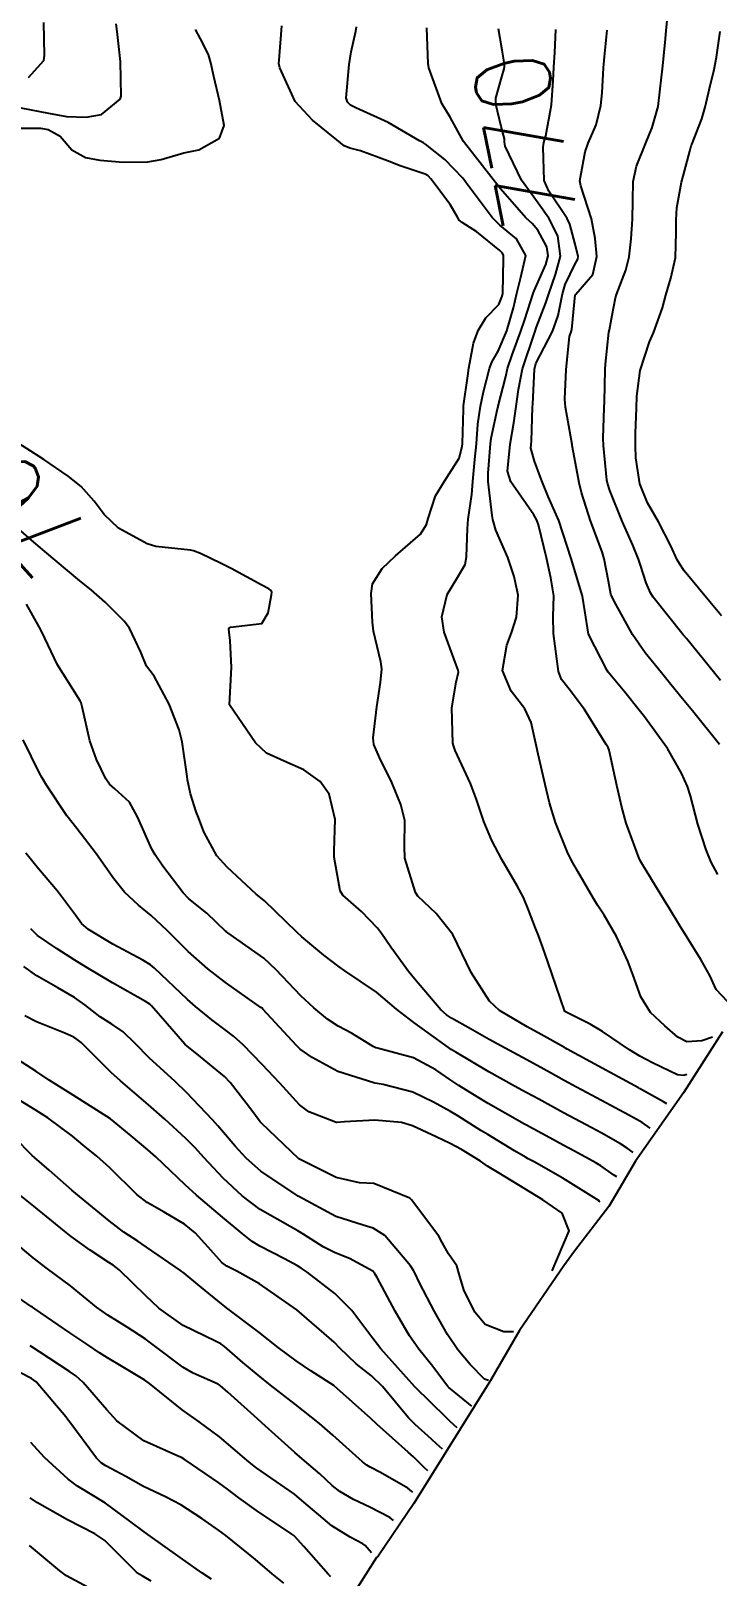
# Model space of a CAD drawing. Header units: metres. Extents: x 318500 to 325275, y 7408834 to 7428799.
# Drawn here: x 323973.4 to 324009.8, y 7420015.6 to 7420097.4 of the extents above; entities that cross this region are included whole.
import ezdxf
from ezdxf.enums import TextEntityAlignment as Align

# ---------------------------------------------------------------- set-up
doc = ezdxf.new("R2010")
doc.units = ezdxf.units.M
doc.header["$MEASUREMENT"] = 0
for name, color, linetype in [('Area', 45, 'Continuous'), ('Cotas', 45, 'Continuous'), ('Curvas de Nivel 1m', 11, 'Continuous'), ('Curvas de Nivel 5m', 15, 'Continuous'), ('Vias Primárias', 230, 'Continuous')]:
    doc.layers.add(name, color=color, linetype=linetype)
doc.styles.add('Style-STANDARD', font='STANDARD.shx')

msp = doc.modelspace()

# ---------------------------------------------------------------- linework, layer by layer
at = {"layer": 'Area'}
msp.add_lwpolyline([(324010.063, 7420044.402), (324008.007, 7420041.177), (324005.455, 7420037.561), (324004.044, 7420035.155), (324002.234, 7420032.785), (324001.658, 7420032.003), (323999.309, 7420028.59), (323997.779, 7420025.938), (323993.719, 7420019.412), (323991.828, 7420016.623), (323991.734, 7420016.561), (323989.105, 7420012.398)], dxfattribs=at)
at = {"layer": 'Curvas de Nivel 1m', "flags": 128}
for points, elevation in [([(323972.336, 7420092.273), (323973.929, 7420092.281), (323974.335, 7420092.207), (323974.975, 7420091.86), (323975.596, 7420091.125), (323976.319, 7420090.72), (323977.075, 7420090.586), (323978.317, 7420090.484), (323979.624, 7420090.49), (323980.318, 7420090.629), (323981.529, 7420090.979), (323982.324, 7420091.131), (323983.42, 7420091.744), (323983.657, 7420092.424), (323983.419, 7420093.744), (323983.113, 7420095.015), (323982.957, 7420095.751), (323982.83, 7420096.189), (323982.403, 7420097.021), (323982.152, 7420097.509)], 766), ([(323973.292, 7420094.965), (323974.105, 7420095.873), (323974.141, 7420096.124), (323974.112, 7420097.873)], 764), ([(324007.11, 7420040.6), (324006.944, 7420040.705), (324005.669, 7420041.404), (324005.609, 7420041.441), (324003.685, 7420042.479), (324001.838, 7420043.488), (324001.752, 7420043.541), (324001.701, 7420043.568), (324000.468, 7420044.269), (323999.711, 7420044.663), (323998.251, 7420045.535), (323997.727, 7420046.023), (323996.759, 7420047.555), (323995.78, 7420049.57), (323994.891, 7420050.683), (323993.923, 7420051.598), (323993.803, 7420051.784), (323993.244, 7420053.606), (323993.226, 7420054.219), (323993.234, 7420055.606), (323993.024, 7420056.453), (323992.545, 7420057.613), (323991.9, 7420058.947), (323991.598, 7420059.625), (323991.552, 7420059.989), (323991.751, 7420061.623), (323991.953, 7420062.918), (323992.017, 7420063.629), (323991.966, 7420064.01), (323991.578, 7420065.634), (323991.52, 7420066.112), (323991.452, 7420067.636), (323991.516, 7420068.144), (323992.033, 7420068.953), (323992.743, 7420069.619), (323994.058, 7420070.768), (323994.381, 7420071.28), (323994.475, 7420071.594), (323994.868, 7420072.808), (323995.342, 7420073.581), (323996.112, 7420074.794), (323996.279, 7420075.408), (323996.295, 7420075.568), (323996.336, 7420077.379), (323996.35, 7420077.568), (323996.582, 7420079.158), (323996.628, 7420079.566), (323996.868, 7420080.888), (323997.127, 7420081.561), (323997.526, 7420082.241), (323998.221, 7420082.934), (323998.397, 7420083.378), (323998.42, 7420083.547), (323998.468, 7420085.336), (323998.472, 7420085.547), (323998.397, 7420085.684), (323998.262, 7420085.799), (323997.042, 7420086.792), (323996.277, 7420087.291), (323996.113, 7420087.407), (323996.023, 7420087.574), (323995.636, 7420088.234), (323994.616, 7420089.595), (323994.469, 7420089.754), (323994.312, 7420089.849), (323992.984, 7420090.288), (323992.319, 7420090.546), (323990.88, 7420091.089), (323990.326, 7420091.229), (323990.026, 7420091.354), (323989.637, 7420091.66), (323988.345, 7420092.701), (323987.429, 7420093.694), (323986.61, 7420095.483), (323986.568, 7420095.707), (323986.576, 7420095.892), (323986.717, 7420097.705)], 767), ([(324008.17, 7420042.14), (324008.021, 7420042.09), (324007.681, 7420042.124), (324006.364, 7420042.756), (324005.695, 7420043.117), (324005.145, 7420043.446), (324003.71, 7420044.416), (324003.06, 7420044.816), (324001.72, 7420045.49), (324001.025, 7420047.501), (324000.642, 7420048.632), (324000.314, 7420049.512), (324000.163, 7420049.893), (323999.794, 7420050.872), (323999.524, 7420051.523), (323999.191, 7420052.144), (323998.383, 7420053.534), (323997.845, 7420054.535), (323997.413, 7420055.547), (323997.031, 7420056.712), (323996.714, 7420057.557), (323995.906, 7420059.308), (323995.807, 7420059.572), (323995.781, 7420059.703), (323995.718, 7420061.573), (323995.954, 7420062.925), (323996.075, 7420063.453), (323996.061, 7420063.569), (323995.964, 7420063.845), (323995.311, 7420065.58), (323995.19, 7420066.394), (323995.48, 7420067.578), (323996.029, 7420068.479), (323996.43, 7420069.172), (323996.511, 7420069.565), (323996.557, 7420071.071), (323996.596, 7420071.565), (323996.781, 7420072.872), (323996.84, 7420073.563), (323996.952, 7420074.721), (323997.027, 7420075.561), (323997.104, 7420076.592), (323997.242, 7420077.559), (323997.407, 7420078.311), (323997.72, 7420079.555), (323997.851, 7420079.885), (323998.189, 7420080.465), (323998.643, 7420081.543), (323999.001, 7420082.755), (323999.168, 7420083.536), (323999.388, 7420084.387), (323999.652, 7420085.529), (323999.156, 7420086.424), (323998.276, 7420087.149), (323997.855, 7420087.554), (323996.483, 7420089.392), (323996.356, 7420089.57), (323996.311, 7420089.628), (323995.355, 7420090.614), (323994.328, 7420091.437), (323994.223, 7420091.496), (323994.016, 7420091.605), (323992.344, 7420092.578), (323990.647, 7420093.356), (323990.358, 7420093.493), (323990.189, 7420093.653), (323990.13, 7420093.887), (323990.294, 7420095.651), (323990.397, 7420096.324), (323990.635, 7420097.42), (323990.675, 7420097.647)], 768), ([(324009.53, 7420044.13), (324008.97, 7420043.927), (324008.182, 7420043.88), (324007.707, 7420044.115), (324007.017, 7420044.725), (324006.248, 7420045.432), (324005.732, 7420046.263), (324005.322, 7420047.444), (324005.058, 7420048.149), (324004.455, 7420049.453), (324003.791, 7420050.578), (324003.446, 7420051.115), (324003.236, 7420051.468), (324002.395, 7420052.908), (324002.069, 7420053.488), (324001.837, 7420053.965), (324001.211, 7420055.5), (324000.9, 7420056.534), (324000.672, 7420057.508), (324000.308, 7420059.109), (324000.216, 7420059.515), (323999.929, 7420060.795), (323999.589, 7420061.525), (323998.868, 7420062.455), (323998.411, 7420063.543), (323998.632, 7420064.889), (323998.888, 7420065.537), (323999.154, 7420066.382), (323999.234, 7420067.532), (323999.028, 7420068.533), (323998.692, 7420069.54), (323998.061, 7420070.98), (323997.894, 7420071.552), (323997.862, 7420071.763), (323997.656, 7420073.554), (323997.656, 7420074.003), (323997.778, 7420075.553), (323997.817, 7420075.861), (323998.148, 7420077.405), (323998.175, 7420077.524), (323998.183, 7420077.55), (323998.584, 7420079.133), (323998.681, 7420079.542), (323998.92, 7420080.272), (323999.379, 7420081.532), (323999.586, 7420082.152), (324000.031, 7420083.523), (324000.086, 7420083.668), (324000.237, 7420083.986), (324000.715, 7420085.051), (324000.833, 7420085.511), (324000.755, 7420086.002), (324000.274, 7420086.884), (323999.977, 7420087.225), (323999.653, 7420087.529), (323998.303, 7420089.062), (323997.914, 7420089.554), (323996.34, 7420091.57), (323995.641, 7420092.872), (323995.19, 7420093.588), (323994.504, 7420095.482), (323994.482, 7420095.599), (323994.477, 7420095.685), (323994.41, 7420097.6)], 769), ([(324009.82, 7420052.737), (324009.463, 7420053.394), (324009.195, 7420054.041), (324008.767, 7420055.401), (324008.377, 7420056.903), (324008.211, 7420057.407), (324007.89, 7420058.104), (324007.147, 7420059.421), (324005.935, 7420061.1), (324005.655, 7420061.444), (324004.888, 7420062.395), (324004.017, 7420063.469), (324003.961, 7420063.547), (324002.974, 7420065.48), (324002.781, 7420066.709), (324002.653, 7420067.484), (324002.04, 7420069.49), (324001.392, 7420071.5), (324000.833, 7420072.765), (324000.523, 7420073.514), (324000.415, 7420073.828), (324000.111, 7420074.636), (323999.917, 7420075.322), (323999.921, 7420075.523), (323999.939, 7420075.707), (324000.002, 7420077.522), (324000.009, 7420077.665), (324000.1, 7420079.521), (324000.183, 7420079.821), (324001.056, 7420081.507), (324001.357, 7420082.359), (324001.583, 7420083.5), (324001.734, 7420084.001), (324002.254, 7420085.101), (324002.398, 7420085.349), (324002.417, 7420085.488), (324002.266, 7420086.13), (324001.983, 7420087.2), (324001.842, 7420087.497), (324000.873, 7420088.94), (324000.617, 7420089.515), (324000.573, 7420091.28), (324000.609, 7420091.516), (324000.704, 7420091.875), (324001.004, 7420093.51), (324001.091, 7420094.798), (324001.128, 7420095.509), (324001.188, 7420096.295), (324001.233, 7420097.508)], 771), ([(324009.914, 7420059.63), (324008.474, 7420061.405), (324007.946, 7420062.055), (324007.338, 7420062.804), (324006.834, 7420063.427), (324005.976, 7420064.49), (324005.303, 7420065.45), (324004.414, 7420067.064), (324004.203, 7420067.467), (324004.154, 7420067.6), (324004.028, 7420068.287), (324003.8, 7420069.472), (324003.688, 7420069.831), (324003.071, 7420071.48), (324002.605, 7420072.972), (324002.481, 7420073.486), (324002.119, 7420075.385), (324002.104, 7420075.474), (324002.098, 7420075.49), (324002.096, 7420075.515), (324001.747, 7420077.496), (324001.72, 7420077.933), (324001.788, 7420079.496), (324001.956, 7420081.252), (324002.051, 7420081.492), (324002.082, 7420081.612), (324002.224, 7420083.087), (324002.265, 7420083.454), (324002.295, 7420083.489), (324003.202, 7420084.524), (324003.412, 7420085.478), (324003.32, 7420086.429), (324003.126, 7420087.482), (324002.559, 7420089.235), (324002.513, 7420089.488), (324002.795, 7420091.023), (324002.95, 7420091.484), (324003.367, 7420092.463), (324003.624, 7420093.477), (324003.69, 7420094.157), (324003.762, 7420095.476), (324003.811, 7420096.064), (324003.959, 7420097.475)], 772), ([(324009.956, 7420063.017), (324009.653, 7420063.393), (324008.159, 7420065.237), (324008.016, 7420065.41), (324007.991, 7420065.445), (324006.386, 7420067.435), (324006.246, 7420067.661), (324006.028, 7420068.202), (324005.726, 7420069.134), (324005.621, 7420069.446), (324005.309, 7420070.193), (324004.745, 7420071.46), (324004.094, 7420073.092), (324003.974, 7420073.471), (324003.94, 7420073.633), (324003.768, 7420075.474), (324003.749, 7420075.85), (324003.803, 7420077.473), (324003.819, 7420077.809), (324003.854, 7420079.473), (324003.873, 7420079.783), (324004.052, 7420081.471), (324004.073, 7420081.6), (324004.214, 7420082.383), (324004.403, 7420083.292), (324004.458, 7420083.467), (324004.949, 7420084.76), (324005.12, 7420085.457), (324005.228, 7420086.414), (324005.298, 7420087.455), (324005.311, 7420088.438), (324005.339, 7420089.455), (324005.51, 7420090.265), (324005.984, 7420091.445), (324006.349, 7420092.321), (324006.65, 7420093.436), (324006.838, 7420094.978), (324006.886, 7420095.433), (324007.028, 7420096.813), (324007.089, 7420097.43), (324007.159, 7420098.161)], 773), ([(324010.006, 7420066.448), (324009.213, 7420067.398), (324008.034, 7420068.837), (324007.798, 7420069.174), (324007.666, 7420069.416), (324007.321, 7420070.151), (324006.679, 7420071.431), (324006.085, 7420072.436), (324005.681, 7420073.446), (324005.477, 7420074.813), (324005.451, 7420075.45), (324005.462, 7420076.118), (324005.512, 7420077.45), (324005.529, 7420078.08), (324005.699, 7420079.447), (324006.195, 7420080.954), (324006.405, 7420081.437), (324006.885, 7420082.765), (324007.071, 7420083.427), (324007.326, 7420084.341), (324007.569, 7420085.42), (324007.616, 7420086.763), (324007.604, 7420087.42), (324007.644, 7420088.065), (324007.902, 7420089.416), (324007.987, 7420089.743), (324008.335, 7420091.064), (324008.411, 7420091.337), (324008.435, 7420091.409), (324008.975, 7420092.782), (324009.145, 7420093.402), (324009.385, 7420094.39), (324009.633, 7420095.398), (324009.751, 7420096.045), (324009.947, 7420097.395)], 774), ([(324006.23, 7420039.31), (324005.805, 7420039.6), (324005.644, 7420039.697), (324005.111, 7420039.983), (324003.66, 7420040.761), (324002.327, 7420041.48), (324001.675, 7420041.835), (324000.954, 7420042.228), (323999.691, 7420042.914), (323998.547, 7420043.532), (323997.705, 7420043.999), (323996.715, 7420044.56), (323995.716, 7420045.13), (323995.448, 7420045.305), (323995.139, 7420045.579), (323993.744, 7420047.206), (323993.432, 7420047.603), (323992.491, 7420048.891), (323991.993, 7420049.618), (323991.783, 7420049.906), (323990.931, 7420050.773), (323989.949, 7420051.648), (323989.803, 7420051.873), (323989.496, 7420053.655), (323989.499, 7420053.991), (323989.54, 7420055.655), (323989.219, 7420057.005), (323988.751, 7420057.667), (323987.889, 7420058.286), (323986.843, 7420058.744), (323985.902, 7420059.177), (323985.324, 7420059.709), (323983.94, 7420061.73), (323984.053, 7420063.729), (323983.981, 7420065.117), (323983.914, 7420065.731), (323983.924, 7420065.798), (323983.992, 7420065.847), (323985.659, 7420066.041), (323986.003, 7420066.6), (323986.164, 7420067.562), (323986.183, 7420067.708), (323986.122, 7420067.81), (323986.022, 7420067.872), (323985.66, 7420068.077), (323984.032, 7420068.947), (323983.51, 7420069.213), (323982.407, 7420069.754), (323982.042, 7420069.895), (323981.877, 7420069.928), (323980.045, 7420070.123), (323979.576, 7420070.258), (323978.059, 7420071.089), (323977.313, 7420071.821), (323976.775, 7420072.527), (323976.084, 7420073.289), (323975.399, 7420073.847), (323974.103, 7420074.734), (323972.296, 7420075.887)], 766), ([(324004.46, 7420036.72), (324004.299, 7420036.836), (324003.618, 7420037.3), (324003.349, 7420037.464), (324002.224, 7420038.079), (324001.629, 7420038.403), (324000.921, 7420038.789), (323999.64, 7420039.487), (323999.582, 7420039.521), (323997.656, 7420040.606), (323997.071, 7420040.959), (323996.101, 7420041.564), (323995.674, 7420041.841), (323994.871, 7420042.393), (323993.691, 7420043.02), (323991.784, 7420043.534), (323991.699, 7420043.552), (323991.551, 7420043.622), (323990.401, 7420044.334), (323989.711, 7420044.708), (323989.138, 7420045.083), (323988.42, 7420045.669), (323987.73, 7420046.314), (323986.421, 7420047.693), (323985.759, 7420048.307), (323983.858, 7420049.649), (323983.78, 7420049.706), (323983.751, 7420049.73), (323982.743, 7420050.699), (323981.797, 7420051.453), (323981.487, 7420051.763), (323980.421, 7420053.174), (323980.006, 7420053.778), (323979.835, 7420054.081), (323979.068, 7420055.792), (323978.649, 7420056.579), (323977.875, 7420057.287), (323977.592, 7420057.529), (323977.388, 7420057.817), (323976.892, 7420058.828), (323976.541, 7420059.831), (323976.144, 7420061.63), (323976.083, 7420061.838), (323976.039, 7420061.936), (323975.943, 7420062.092), (323974.833, 7420063.851), (323973.987, 7420065.632), (323973.869, 7420065.862), (323973.196, 7420067.066)], 764), ([(324003.54, 7420035.39), (324003.551, 7420035.422), (324003.536, 7420035.461), (324001.607, 7420036.645), (324000.084, 7420037.513), (323999.779, 7420037.675), (323999.622, 7420037.766), (323999.055, 7420038.096), (323997.634, 7420038.962), (323997.271, 7420039.18), (323996.68, 7420039.554), (323996.04, 7420039.958), (323995.649, 7420040.184), (323994.755, 7420040.682), (323993.664, 7420041.208), (323992.084, 7420041.616), (323991.671, 7420041.685), (323991.588, 7420041.705), (323989.68, 7420042.297), (323988.323, 7420043.038), (323987.697, 7420043.491), (323987.487, 7420043.682), (323985.719, 7420045.614), (323985.672, 7420045.653), (323985.61, 7420045.702), (323983.739, 7420047.028), (323982.794, 7420047.744), (323981.763, 7420048.655), (323980.65, 7420049.771), (323979.788, 7420050.575), (323979.121, 7420051.118), (323978.378, 7420051.801), (323977.811, 7420052.516), (323976.905, 7420053.824), (323975.85, 7420055.186), (323975.334, 7420055.845), (323974.251, 7420057.481), (323974.022, 7420057.859), (323973.884, 7420058.102), (323973.011, 7420059.873)], 763), ([(324001.04, 7420031.74), (324001.94, 7420033.859), (324001.58, 7420034.805), (324000.544, 7420035.506), (323999.598, 7420036.084), (323998.231, 7420036.913), (323997.616, 7420037.291), (323997.237, 7420037.546), (323996.244, 7420038.178), (323995.629, 7420038.498), (323994.887, 7420038.835), (323993.638, 7420039.429), (323993.058, 7420039.606), (323991.641, 7420039.718), (323990.047, 7420039.644), (323989.64, 7420039.601), (323989.598, 7420039.609), (323989.475, 7420039.652), (323988.147, 7420040.172), (323987.653, 7420040.536), (323986.607, 7420041.691), (323985.685, 7420042.668), (323984.661, 7420043.716), (323984.162, 7420044.18), (323983.708, 7420044.518), (323983.011, 7420045.038), (323982.149, 7420045.754), (323981.725, 7420046.125), (323979.974, 7420047.778), (323979.753, 7420047.96), (323979.345, 7420048.197), (323977.769, 7420049.052), (323976.472, 7420049.83), (323976.101, 7420050.153), (323975.787, 7420050.583), (323974.836, 7420051.85), (323973.818, 7420053.038), (323973.157, 7420053.87)], 762), ([(323998.99, 7420028.51), (323998.48, 7420028.515), (323997.5, 7420028.893), (323996.949, 7420029.548), (323996.355, 7420030.73), (323996.112, 7420031.561), (323995.982, 7420032.001), (323995.551, 7420032.638), (323995.222, 7420033.24), (323995.03, 7420033.578), (323993.589, 7420035.503), (323993.497, 7420035.601), (323991.601, 7420036.37), (323990.835, 7420036.398), (323989.606, 7420036.686), (323987.62, 7420037.68), (323985.639, 7420039.566), (323985.574, 7420039.636), (323985.519, 7420039.702), (323985.125, 7420040.23), (323983.986, 7420041.725), (323983.675, 7420042.043), (323982.207, 7420043.238), (323981.698, 7420043.645), (323981.578, 7420043.761), (323980.651, 7420044.831), (323979.821, 7420045.779), (323979.721, 7420045.871), (323979.498, 7420046.009), (323977.738, 7420046.999), (323976.356, 7420047.831), (323975.755, 7420048.2), (323974.806, 7420048.808), (323973.775, 7420049.518), (323973.415, 7420049.865)], 761), ([(323996.79, 7420024.57), (323996.616, 7420024.721), (323995.562, 7420025.568), (323995.508, 7420025.617), (323995.461, 7420025.678), (323994.644, 7420026.755), (323993.984, 7420027.592), (323993.49, 7420028.297), (323992.716, 7420029.608), (323991.764, 7420031.39), (323991.634, 7420031.619), (323991.541, 7420031.719), (323990.301, 7420032.392), (323989.55, 7420032.693), (323988.907, 7420033.013), (323987.879, 7420033.675), (323987.563, 7420033.87), (323987.163, 7420034.087), (323985.579, 7420034.996), (323984.61, 7420035.715), (323983.604, 7420036.66), (323982.583, 7420037.746), (323982.131, 7420038.259), (323981.63, 7420038.755), (323980.518, 7420039.771), (323979.651, 7420040.543), (323978.176, 7420041.802), (323977.677, 7420042.258), (323976.088, 7420043.834), (323975.873, 7420044.008), (323975.703, 7420044.119), (323975.212, 7420044.338), (323973.711, 7420044.938), (323973.098, 7420045.254)], 759), ([(323996.01, 7420023.43), (323995.633, 7420023.767), (323995.436, 7420023.948), (323993.769, 7420025.595), (323993.623, 7420025.759), (323993.463, 7420025.94), (323991.971, 7420027.615), (323991.489, 7420028.237), (323990.428, 7420029.636), (323989.523, 7420030.548), (323988.069, 7420031.672), (323987.749, 7420031.884), (323987.543, 7420032.006), (323986.855, 7420032.379), (323985.554, 7420033.051), (323985.141, 7420033.292), (323984.611, 7420033.714), (323983.573, 7420034.586), (323982.196, 7420035.751), (323981.598, 7420036.304), (323980.038, 7420037.776), (323979.624, 7420038.146), (323978.73, 7420038.893), (323977.64, 7420039.789), (323975.658, 7420041.054), (323974.389, 7420041.853), (323973.677, 7420042.316), (323972.493, 7420043.073)], 758), ([(323995.23, 7420022.29), (323994.919, 7420022.581), (323994.657, 7420022.82), (323993.784, 7420023.595), (323993.435, 7420023.956), (323992.058, 7420025.614), (323991.466, 7420026.185), (323990.657, 7420026.818), (323989.793, 7420027.645), (323989.485, 7420027.966), (323987.51, 7420029.68), (323985.53, 7420031.048), (323984.333, 7420031.718), (323983.805, 7420031.988), (323983.545, 7420032.191), (323982.816, 7420033.004), (323982.135, 7420033.751), (323981.567, 7420034.222), (323980.487, 7420034.86), (323979.584, 7420035.364), (323979.038, 7420035.788), (323977.611, 7420037.199), (323976.911, 7420037.821), (323976.199, 7420038.404), (323975.63, 7420038.878), (323974.327, 7420039.853), (323973.646, 7420040.27), (323972.645, 7420040.885)], 757), ([(323994.45, 7420021.15), (323994.268, 7420021.32), (323993.692, 7420021.883), (323993.408, 7420022.141), (323991.76, 7420023.617), (323991.434, 7420023.918), (323989.487, 7420025.65), (323989.472, 7420025.661), (323988.247, 7420026.447), (323987.473, 7420026.983), (323986.527, 7420027.69), (323985.492, 7420028.487), (323983.858, 7420029.725), (323983.514, 7420029.995), (323982.266, 7420031.011), (323981.538, 7420031.615), (323981.343, 7420031.762), (323979.552, 7420033.005), (323979.08, 7420033.312), (323978.355, 7420033.798), (323977.569, 7420034.398), (323975.804, 7420035.837), (323975.593, 7420036.015), (323974.388, 7420037.073), (323973.618, 7420037.749), (323973.487, 7420037.862), (323972.552, 7420038.799)], 756), ([(323992.63, 7420018.51), (323992.436, 7420018.679), (323991.374, 7420019.217), (323990.52, 7420019.633), (323989.791, 7420020.051), (323989.387, 7420020.375), (323988.727, 7420020.993), (323987.922, 7420021.672), (323987.407, 7420022.116), (323985.662, 7420023.698), (323985.433, 7420023.903), (323983.862, 7420025.316), (323983.459, 7420025.662), (323983.352, 7420025.732), (323982.029, 7420026.315), (323981.469, 7420026.634), (323979.967, 7420027.775), (323979.485, 7420028.14), (323978.531, 7420028.758), (323977.504, 7420029.389), (323976.895, 7420029.819), (323975.527, 7420030.947), (323974.303, 7420031.852), (323973.546, 7420032.425), (323972.772, 7420033.092)], 754), ([(323991.47, 7420016.81), (323991.133, 7420017.2), (323991.007, 7420017.288), (323990.331, 7420017.635), (323989.359, 7420018.242), (323987.653, 7420019.676), (323987.51, 7420019.807), (323987.382, 7420019.91), (323986.654, 7420020.42), (323985.396, 7420021.291), (323985.162, 7420021.468), (323984.868, 7420021.708), (323983.418, 7420022.944), (323982.331, 7420023.746), (323981.439, 7420024.386), (323979.705, 7420025.778), (323979.462, 7420025.956), (323978.309, 7420026.638), (323977.473, 7420027.139), (323977.064, 7420027.405), (323976.434, 7420027.826), (323975.489, 7420028.455), (323973.636, 7420029.731), (323973.509, 7420029.816), (323973.444, 7420029.861), (323971.529, 7420031.165)], 753), ([(323989.319, 7420015.556), (323989.256, 7420015.588), (323989.189, 7420015.652), (323987.878, 7420017.136), (323987.393, 7420017.679), (323987.351, 7420017.721), (323987.24, 7420017.793), (323985.37, 7420019.039), (323984.443, 7420019.714), (323983.846, 7420020.184), (323983.388, 7420020.517), (323982.654, 7420021.003), (323981.543, 7420021.758), (323981.401, 7420021.847), (323981.255, 7420021.908), (323979.414, 7420022.743), (323977.98, 7420023.802), (323977.439, 7420024.377), (323976.198, 7420025.829), (323975.805, 7420026.176), (323975.466, 7420026.402), (323973.885, 7420027.447), (323973.479, 7420027.712), (323973.392, 7420027.774)], 752), ([(323986.832, 7420015.202), (323986.208, 7420015.691), (323985.331, 7420016.459), (323983.748, 7420017.724), (323983.354, 7420018.009), (323982.485, 7420018.622), (323981.374, 7420019.354), (323980.558, 7420019.768), (323979.385, 7420020.324), (323978.444, 7420020.848), (323977.396, 7420021.413), (323977.15, 7420021.566), (323976.895, 7420021.818), (323975.429, 7420023.802), (323975.403, 7420023.84), (323975.273, 7420024.001), (323973.706, 7420025.858), (323973.462, 7420026.034), (323972.254, 7420026.665)], 751), ([(323979.794, 7420015.297), (323979.318, 7420015.586), (323979.196, 7420015.659), (323979.02, 7420015.784), (323977.345, 7420017.452), (323976.815, 7420017.818), (323975.361, 7420018.558), (323973.772, 7420019.459), (323973.378, 7420019.716)], 749), ([(323976.451, 7420014.962), (323975.317, 7420015.59), (323974.962, 7420015.844), (323973.34, 7420017.2)], 748)]:
    msp.add_lwpolyline(points, dxfattribs=dict(at, elevation=elevation))
at = {"layer": 'Curvas de Nivel 5m', "flags": 128}
for points, elevation in [([(323972.883, 7420093.354), (323974.348, 7420093.073), (323975.305, 7420092.896), (323976.345, 7420092.868), (323977.164, 7420093.011), (323978.157, 7420093.813), (323978.205, 7420093.969), (323978.165, 7420095.813), (323977.993, 7420097.403), (323977.939, 7420097.817)], 765), ([(324010.347, 7420045.992), (324009.739, 7420046.64), (324009.4, 7420047.385), (324008.911, 7420048.244), (324008.191, 7420049.406), (324007.787, 7420050.064), (324007.276, 7420050.899), (324006.954, 7420051.423), (324005.827, 7420053.264), (324005.729, 7420053.442), (324005.641, 7420053.634), (324004.971, 7420055.453), (324004.726, 7420056.315), (324004.466, 7420057.461), (324004.055, 7420059.321), (324004.002, 7420059.469), (324003.912, 7420059.633), (324002.756, 7420061.482), (324001.951, 7420062.56), (324001.537, 7420063.078), (324001.369, 7420063.499), (324001.296, 7420064.175), (324001.115, 7420065.503), (324001.101, 7420066.406), (324001.124, 7420067.503), (324000.977, 7420068.453), (324000.736, 7420069.51), (324000.314, 7420071.269), (324000.225, 7420071.518), (324000.074, 7420071.789), (323998.844, 7420073.539), (323998.681, 7420074.117), (323998.815, 7420075.54), (323999.009, 7420076.665), (323999.142, 7420077.535), (323999.264, 7420078.433), (323999.474, 7420079.531), (324000.098, 7420081.42), (324000.133, 7420081.521), (324000.151, 7420081.571), (324000.203, 7420081.708), (324000.708, 7420083.028), (324000.86, 7420083.511), (324001.227, 7420084.524), (324001.479, 7420085.502), (324001.34, 7420086.573), (324000.869, 7420087.511), (324000.292, 7420088.308), (323999.416, 7420089.533), (323998.558, 7420091.325), (323998.512, 7420091.547), (323998.512, 7420091.717), (323998.348, 7420092.362), (323998.052, 7420093.553), (323998.049, 7420093.869), (323998.382, 7420095.003), (323998.506, 7420095.431), (323998.518, 7420095.548), (323998.512, 7420095.669), (323998.399, 7420096.422), (323998.204, 7420097.552)], 770), ([(324005.34, 7420038.02), (324005.024, 7420038.243), (324004.656, 7420038.475), (324003.636, 7420039.047), (324003.367, 7420039.194), (324002.851, 7420039.472), (324001.649, 7420040.121), (324000.334, 7420040.836), (323999.665, 7420041.196), (323999.052, 7420041.526), (323997.681, 7420042.292), (323995.942, 7420043.32), (323995.699, 7420043.476), (323995.557, 7420043.572), (323994.47, 7420044.351), (323993.713, 7420044.892), (323992.794, 7420045.609), (323991.733, 7420046.503), (323990.06, 7420047.645), (323989.753, 7420047.849), (323988.952, 7420048.472), (323987.776, 7420049.441), (323987.52, 7420049.683), (323985.796, 7420051.346), (323985.604, 7420051.508), (323985.356, 7420051.707), (323983.821, 7420053.13), (323983.273, 7420053.738), (323982.591, 7420055.006), (323982.302, 7420055.753), (323982.172, 7420056.065), (323981.873, 7420057.019), (323981.727, 7420057.762), (323981.706, 7420057.938), (323981.444, 7420059.765), (323981.278, 7420060.408), (323980.74, 7420061.772), (323979.955, 7420063.254), (323979.725, 7420063.551), (323979.545, 7420063.786), (323979.24, 7420064.522), (323978.651, 7420065.8), (323978.356, 7420066.165), (323977.997, 7420066.528), (323977.361, 7420067.177), (323976.612, 7420067.831), (323976.017, 7420068.3), (323974.16, 7420069.859), (323974.041, 7420069.96), (323973.462, 7420070.456), (323972.067, 7420071.677)], 765), ([(323997.66, 7420025.93), (323997.465, 7420026.009), (323996.7, 7420026.78), (323996.052, 7420027.561), (323995.492, 7420028.378), (323994.803, 7420029.581), (323994.01, 7420031.115), (323993.779, 7420031.596), (323993.7, 7420031.756), (323993.544, 7420032.012), (323992.176, 7420033.614), (323991.566, 7420034.006), (323991.031, 7420034.165), (323989.575, 7420034.619), (323987.62, 7420035.68), (323987.59, 7420035.701), (323987.538, 7420035.734), (323985.61, 7420037.028), (323984.821, 7420037.712), (323984.248, 7420038.342), (323983.633, 7420039.067), (323983.327, 7420039.425), (323983.036, 7420039.739), (323981.661, 7420041.185), (323981.063, 7420041.766), (323979.689, 7420043.029), (323978.943, 7420043.791), (323978.308, 7420044.403), (323977.71, 7420044.807), (323977.1, 7420045.206), (323976.277, 7420045.832), (323975.726, 7420046.22), (323974.843, 7420046.739), (323973.743, 7420047.365), (323973.051, 7420047.87)], 760), ([(323993.66, 7420020.01), (323993.615, 7420020.055), (323993.386, 7420020.237), (323991.947, 7420021.062), (323991.397, 7420021.342), (323991.222, 7420021.447), (323990.991, 7420021.626), (323989.421, 7420023.043), (323988.708, 7420023.661), (323987.445, 7420024.666), (323986.122, 7420025.693), (323985.465, 7420026.214), (323984.652, 7420026.892), (323983.679, 7420027.727), (323983.482, 7420027.875), (323983.205, 7420028.014), (323981.496, 7420028.852), (323980.202, 7420029.773), (323979.52, 7420030.419), (323978.096, 7420031.802), (323977.776, 7420032.04), (323977.544, 7420032.183), (323976.557, 7420032.832), (323975.557, 7420033.557), (323975.205, 7420033.844), (323973.58, 7420035.162), (323972.688, 7420035.874)], 755), ([(323982.987, 7420015.405), (323982.478, 7420015.743), (323981.332, 7420016.548), (323979.626, 7420017.777), (323979.353, 7420017.975), (323978.673, 7420018.478), (323977.374, 7420019.437), (323976.748, 7420019.819), (323975.887, 7420020.335), (323975.389, 7420020.715), (323974.135, 7420021.853), (323973.412, 7420022.652)], 750)]:
    msp.add_lwpolyline(points, dxfattribs=dict(at, elevation=elevation))
at = {"layer": 'Vias Primárias'}
for points in [[(323415.833, 7419583.302), (323419.047, 7419572.746), (323421.03, 7419562.086), (323421.351, 7419557.374), (323421.618, 7419546.016), (323420.655, 7419534.774), (323419.854, 7419529.552), (323419.495, 7419524.986, 0.238184), (323422.135, 7419522.665), (323425.333, 7419521.775), (323439.384, 7419519.04), (323447.038, 7419517.341, 0.392019), (323449.506, 7419518.783), (323449.894, 7419520.081), (323454.112, 7419536.783), (323456.933, 7419548.508), (323462.14, 7419572.405), (323463.204, 7419579.599, 0.075507), (323463.151, 7419593.445, 0), (323461.926, 7419601.304, 0.173993), (323443.828, 7419629.608, 0.279998), (323404.325, 7419640.182, 0.277838)], [(323934.92, 7420316.776, 0), (323936.242, 7420308.849)], [(323715.644, 7420145.548, 0), (323709.04, 7420132.939)], [(323939.281, 7420278.615, 0), (323933.27, 7420270.921)], [(323840.737, 7420005.613, 0), (323839.679, 7420000.995, -0.226003)], [(323831.088, 7420001.787, 0), (323833.844, 7420008.443, 0.220888)]]:
    msp.add_lwpolyline(points, format="xyb", dxfattribs=at)

# ---------------------------------------------------------------- texts
at = {"layer": 'Cotas', "style": 'Style-STANDARD'}
for s, rotation, p in [('770', 101.32212, (323999.583, 7420091.634, 770)), ('765', 132.07728, (323972.17, 7420072.937, 765))]:
    msp.add_text(s, height=4, rotation=rotation, dxfattribs=at).set_placement(p, align=Align.MIDDLE_CENTER)

doc.saveas('drawing.dxf')
